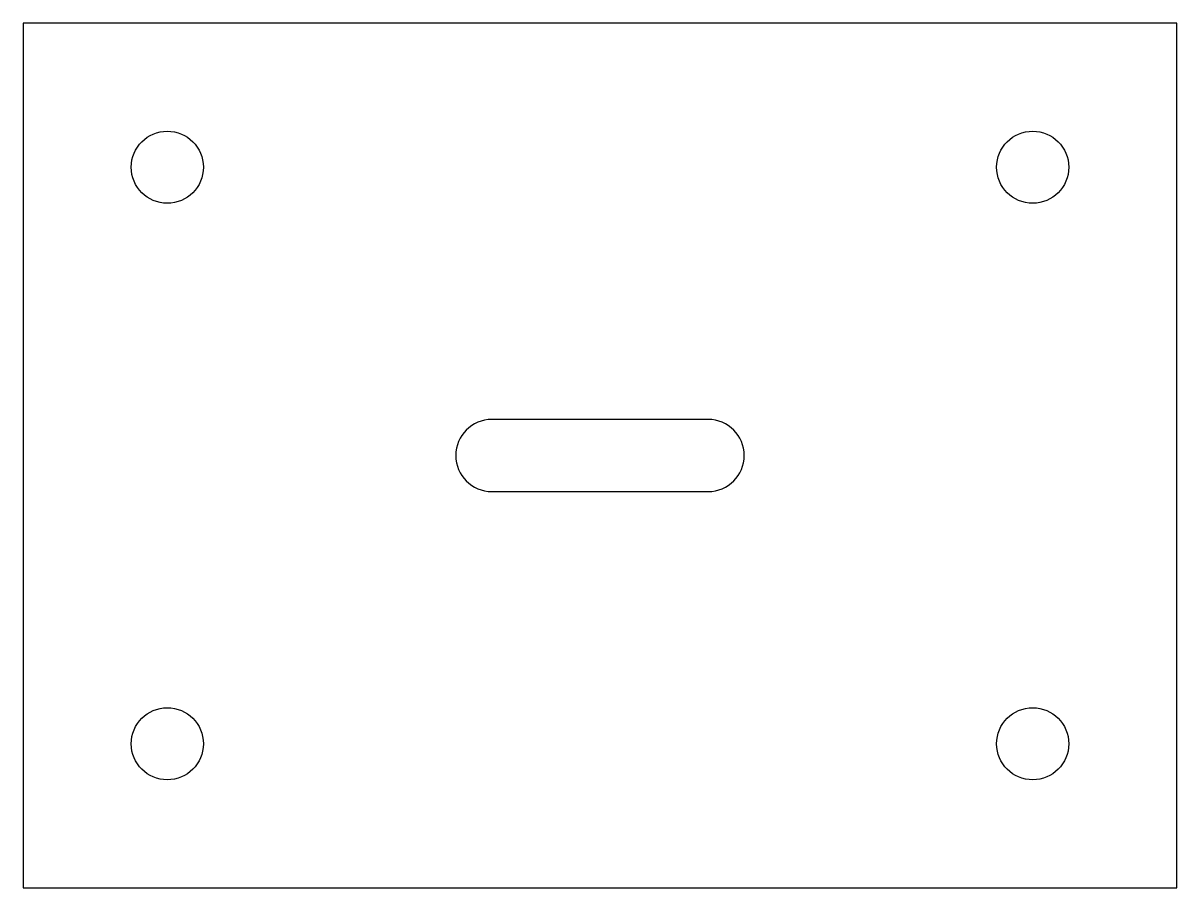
# Model space of a CAD drawing. Header units: inches. Extents: x 0 to 4, y 0 to 3.
import ezdxf

# ---------------------------------------------------------------- set-up
doc = ezdxf.new("R2010")
doc.units = ezdxf.units.IN
doc.layers.get('0').update_dxf_attribs({"linetype": 'CONTINUOUS'})

msp = doc.modelspace()

# ---------------------------------------------------------------- linework, layer by layer
for p, q in [((4, 3), (0, 3)), ((0, 3), (0, 0)), ((4, 0), (4, 3)), ((2.375, 1.625), (1.625, 1.625)), ((1.625, 1.375), (2.375, 1.375)), ((0, 0), (4, 0))]:
    msp.add_line(p, q)
for centre in [(0.5, 2.5), (3.5, 2.5), (0.5, 0.5), (3.5, 0.5)]:
    msp.add_circle(centre, 0.125)
for centre, start, end in [((1.625, 1.5), 90, 270), ((2.375, 1.5), -90, 90)]:
    msp.add_arc(centre, 0.125, start, end)

doc.saveas('drawing.dxf')
